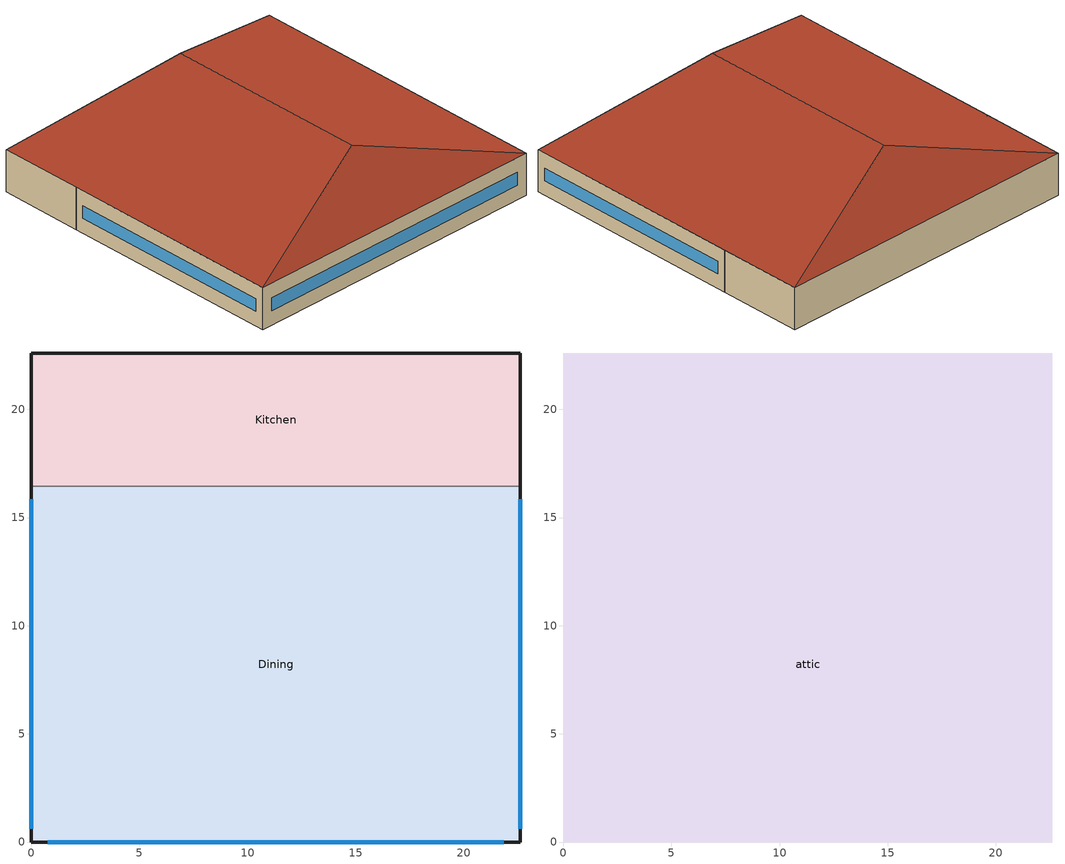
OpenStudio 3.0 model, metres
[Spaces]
Dining
 floor ground (ext-slab): 22.61,16.44 22.61,0 0,0 0,16.44 z0
 wall outside (Steel Frame Non-res Ext Wall): 0,16.44 0,0 22.61,0 22.61,16.44 z0:3.05
 wall to Kitchen (int-walls): 22.61,16.44 0,16.44 z0:3.05
 window (Window Non-res Fixed): 22.61,0.6 22.61,15.84 / 0.75,0 21.86,0 / 0,15.84 0,0.6 z1.07:1.98
Kitchen
 floor ground (ext-slab): 22.61,22.61 22.61,16.44 0,16.44 0,22.61 z0
 wall outside (Steel Frame Non-res Ext Wall): 22.61,16.44 22.61,22.61 0,22.61 0,16.44 z0:3.05
attic
 floor to Dining (Attic Non-res Floor): 22.61,16.44 22.61,0 0,0 0,16.44 z3.05
 floor to Kitchen (Attic Non-res Floor): 22.61,22.61 22.61,16.44 0,16.44 0,22.61 z3.05
 roof outside (Attic Non-res Roof): 11.3,3.77,6.82 22.61,0,3.05 22.61,22.61,3.05 11.3,18.84,6.82; 11.3,18.84,6.82 22.61,22.61,3.05 0,22.61,3.05; 11.3,3.77,6.82 0,0,3.05 22.61,0,3.05; 11.3,18.84,6.82 0,22.61,3.05 0,0,3.05 11.3,3.77,6.82
[Site]
USA IL-CHICAGO-OHARE: Latitude {deg}=41.77; Longitude {deg}=-87.75; Time Zone {hr}=-6; Elevation {m}=190; Terrain=City
[Building]
Ref Bldg Full Service Restaurant New2004_v1.3_5.0: North Axis {deg}=0
[SizingPeriod:DesignDay] Barometric Pressure {Pa}=99063; Rain Indicator=0; Snow Indicator=0; Day of Month=21; Daylight Saving Time Indicator=0; Humidity Indicating Type=Wetbulb; Solar Model Indicator=ASHRAEClearSky
Name | Maximum Dry-Bulb Temperature {C} | Daily Dry-Bulb Temperature Range {deltaC} | Humidity Indicating Conditions at Maximum Dry-Bulb | Wind Speed {m/s} | Wind Direction {deg} | Sky Clearness | Month | Day Type
CHICAGO Ann Htg 99.6% Condns DB | -20.6 | 0 | -20.6 | 4.9 | 270 | 0 | 1 | WinterDesignDay
CHICAGO Ann Clg .4% Condns WB=>MDB | 31.2 | 10.7 | 25.5 | 5.3 | 230 | 1 | 7 | SummerDesignDay
[ClimateZones]
Climate Zone Institution Name 1=ASHRAE; Climate Zone Document Name 1=ANSI/ASHRAE Standard 169; Climate Zone Document Year 1=2006; Climate Zone Institution Name 2=CEC; Climate Zone Document Name 2=California Climate Zone Descriptions; Climate Zone Document Year 2=1995
[Construction]
Steel Frame Non-res Ext Wall: Wood Siding, Steel Frame NonRes Wall Insulation, 1/2IN Gypsum
Attic Non-res Floor: 1/2IN Gypsum, AtticFloor NonRes Insulation, 1/2IN Gypsum
Attic Non-res Roof: Roof Membrane, Metal Decking
ext-slab: HW CONCRETE
int-walls: 1/2IN Gypsum, 1/2IN Gypsum
Window Non-res Fixed: NonRes Fixed Assembly Window
InteriorFurnishings: Std Wood 6inch
[Material] Thermal Absorptance=0.9
Name | Roughness | Thickness {m} | Conductivity {W/m-K} | Density {kg/m3} | Specific Heat {J/kg-K} | Solar Absorptance | Visible Absorptance
Wood Siding | MediumSmooth | 0.01 | 0.11 | 544.62 | 1210 | 0.78 | 0.78
Steel Frame NonRes Wall Insulation | MediumRough | 0.0870565 | 0.049 | 265 | 836.8 | 0.7 | 0.7
1/2IN Gypsum | Smooth | 0.0127 | 0.16 | 784.9 | 830 | 0.92 | 0.92
AtticFloor NonRes Insulation | MediumRough | 0.236805 | 0.049 | 265 | 836.8 | 0.7 | 0.7
Roof Membrane | VeryRough | 0.0095 | 0.16 | 1121.29 | 1460 | 0.7 | 0.7
Metal Decking | MediumSmooth | 0.0015 | 45.006 | 7680 | 418.4 | 0.7 | 0.3
HW CONCRETE | Rough | 0.1016 | 1.311 | 2240 | 836.8 | 0.7 | 0.7
Std Wood 6inch | MediumSmooth | 0.15 | 0.12 | 540 | 1210 | 0.7 | 0.7
[WindowMaterial:SimpleGlazingSystem]
NonRes Fixed Assembly Window: U-Factor {W/m2-K}=3.23646; Solar Heat Gain Coefficient=0.39
[ThermalZone] Multiplier=1; Use Ideal Air Loads=No
Name | Thermostat
Dining Thermal Zone | Dining DualSPSched
Kitchen Thermal Zone | Kitchen DualSPSched
attic Thermal Zone
[Sizing:Zone] Zone Cooling Design Supply Air Temperature Input Method=SupplyAirTemperature; Zone Cooling Design Supply Air Temperature {C}=14; Zone Cooling Design Supply Air Temperature Difference {deltaC}=11.11; Zone Heating Design Supply Air Temperature Input Method=SupplyAirTemperature; Zone Heating Design Supply Air Temperature {C}=40; Zone Heating Design Supply Air Temperature Difference {deltaC}=11.11; Zone Cooling Design Supply Air Humidity Ratio {kg-H2O/kg-air}=0.0085; Zone Heating Design Supply Air Humidity Ratio {kg-H2O/kg-air}=0.008; Cooling Design Air Flow Method=DesignDay; Heating Design Air Flow Method=DesignDay; Account for Dedicated Outdoor Air System=No; Dedicated Outdoor Air System Control Strategy=NeutralSupplyAir; Dedicated Outdoor Air Low Setpoint Temperature for Design {C}=autosize; Dedicated Outdoor Air High Setpoint Temperature for Design {C}=autosize
Dining Thermal Zone; Kitchen Thermal Zone; attic Thermal Zone
[Space]
Name | Thermal Zone | Part of Total Floor Area | Design Specification Outdoor Air Object
Dining | Dining Thermal Zone | Yes | SZ DSOA Dining
Kitchen | Kitchen Thermal Zone | Yes | SZ DSOA Kitchen
attic | attic Thermal Zone | No
[ThermostatSetpoint:DualSetpoint]
Name | Heating Setpoint Temperature Schedule | Cooling Setpoint Temperature Schedule
Dining DualSPSched | HTGSETP_SCH | CLGSETP_SCH
Kitchen DualSPSched | HTGSETP_KITCHEN_SCH | CLGSETP_KITCHEN_SCH
[People:Definition] Fraction Radiant=0.3; Enable ASHRAE 55 Comfort Warnings=No; Mean Radiant Temperature Calculation Type=ZoneAveraged; Thermal Comfort Model Type 1=FANGER
Name | Number of People Calculation Method | Space Floor Area per Person {m2/person} | Number of People {people}
Dining People Definition | Area/Person | 1.39
Kitchen People Definition | People |  | 7.5
[People] Number of People Schedule=BLDG_OCC_SCH; Activity Level Schedule=ACTIVITY_SCH; Work Efficiency Schedule=WORK_EFF_SCH; Clothing Insulation Schedule=CLOTHING_SCH; Air Velocity Schedule=AIR_VELO_SCH; Multiplier=1
Name | People Definition | Space or SpaceType
Dining People | Dining People Definition | Dining
Kitchen People | Kitchen People Definition | Kitchen
[Lights:Definition] Design Level Calculation Method=Watts/Area; Fraction Radiant=0.7; Fraction Visible=0.2; Return Air Fraction=0; Return Air Fraction Calculated from Plenum Temperature=No
Name | Watts per Space Floor Area {W/m2}
Dining_Lights Definition | 22.6
Kitchen_Lights Definition | 12.9
[Lights] Schedule=BLDG_LIGHT_SCH; Fraction Replaceable=1
Name | Lights Definition | Space or SpaceType
Dining_Lights | Dining_Lights Definition | Dining
Kitchen_Lights | Kitchen_Lights Definition | Kitchen
[ElectricEquipment:Definition] Design Level Calculation Method=EquipmentLevel
Name | Design Level {W} | Fraction Latent | Fraction Radiant | Fraction Lost
Dining_MiscElec_Equip Definition | 22402 | 0.25 | 0.3 | 0
Kitchen_MiscElec_Equip Definition | 52500 | 0.25 | 0.3 | 0.2
Kitchen_ExhFan_Equip Definition | 699 | 0 | 0 | 1
[ElectricEquipment]
Name | Electric Equipment Definition | Space or SpaceType | Schedule
Dining_MiscElec_Equip | Dining_MiscElec_Equip Definition | Dining | BLDG_EQUIP_SCH
Kitchen_MiscElec_Equip | Kitchen_MiscElec_Equip Definition | Kitchen | BLDG_EQUIP_SCH
Kitchen_ExhFan_Equip | Kitchen_ExhFan_Equip Definition | Kitchen | Kitchen_Exhaust_SCH
[GasEquipment:Definition]
Kitchen_MiscGas_Equip Definition: Design Level Calculation Method=EquipmentLevel; Design Level {W}=166994; Fraction Latent=0.1; Fraction Radiant=0.2; Fraction Lost=0.7
[GasEquipment]
Kitchen_MiscGas_Equip: Gas Equipment Definition=Kitchen_MiscGas_Equip Definition; Space or SpaceType=Kitchen; Schedule=GAS_EQUIP_SCH
[Exterior:Lights:Definition]
Exterior Facade Lighting Definition: Design Level {W}=4235
[Exterior:Lights]
Exterior Facade Lighting: Exterior Lights Definition=Exterior Facade Lighting Definition; Schedule=ALWAYS_ON; Control Option=AstronomicalClock
[SpaceInfiltration:DesignFlowRate] Constant Term Coefficient=1; Temperature Term Coefficient=0; Velocity Term Coefficient=0; Velocity Squared Term Coefficient=0
Name | Space or SpaceType | Schedule | Design Flow Rate Calculation Method | Flow per Exterior Surface Area {m3/s-m2} | Air Changes per Hour {1/hr}
Dining_Infiltration | Dining | INFIL_HALF_ON_SCH | Flow/ExteriorArea | 0.000302
Kitchen_Infiltration | Kitchen | INFIL_HALF_ON_SCH | Flow/ExteriorArea | 0.000302
attic_Infiltration | attic | ALWAYS_ON | AirChanges/Hour |  | 1
[InternalMass:Definition] Construction=InteriorFurnishings; Design Level Calculation Method=SurfaceArea
Name | Surface Area {m2}
Dining Internal Mass Definition | 743.4961
Kitchen Internal Mass Definition | 278.8105
[InternalMass] Multiplier=1
Name | Internal Mass Definition | Space or SpaceType
Dining Internal Mass | Dining Internal Mass Definition | Dining
Kitchen Internal Mass | Kitchen Internal Mass Definition | Kitchen
[DesignSpecification:OutdoorAir]
Name | Outdoor Air Flow per Person {m3/s-person}
SZ DSOA Dining | 0.01
SZ DSOA Kitchen | 0.008
[AirTerminal:SingleDuct:ConstantVolume:NoReheat] Availability Schedule=ALWAYS_ON; Maximum Air Flow Rate {m3/s}=autosize
Dining Direct Air; Kitchen Direct Air
[Schedule:Compact]
ALWAYS_ON: Through: 12/31, For: AllDays, Until: 24:00, 1
HTGSETP_SCH: Through: 12/31, For: SummerDesignDay, Until: 24:00, 15.6, For: WinterDesignDay, Until: 24:00, 21, For: AllOtherDays, Until: 01:00, 21, Until: 05:00, 15.6, Until: 24:00, 21
CLGSETP_SCH: Through: 12/31, For: WinterDesignDay, Until: 24:00, 30, For: AllOtherDays, Until: 01:00, 24, Until: 05:00, 30, Until: 24:00, 24
HTGSETP_KITCHEN_SCH: Through: 12/31, For: SummerDesignDay, Until: 24:00, 15.6, For: WinterDesignDay, Until: 24:00, 19, For: AllOtherDays, Until: 01:00, 19, Until: 05:00, 15.6, Until: 24:00, 19
CLGSETP_KITCHEN_SCH: Through: 12/31, For: WinterDesignDay, Until: 24:00, 30, For: AllOtherDays, Until: 01:00, 26, Until: 05:00, 30, Until: 24:00, 26
BLDG_OCC_SCH: Through: 12/31, For: Weekdays, Until: 01:00, 0.05, Until: 05:00, 0, Until: 06:00, 0.05, Until: 07:00, 0.1, Until: 10:00, 0.4, Until: 11:00, 0.2, Until: 12:00, 0.5, Until: 13:00, 0.8, Until: 14:00, 0.7, Until: 15:00, 0.4, Until: 16:00, 0.2, Until: 17:00, 0.25, Until: 18:00, 0.5, Until: 21:00, 0.8, Until: 22:00, 0.5, Until: 23:00, 0.35, Until: 24:00, 0.2, For: SummerDesignDay, Until: 24:00, 1, For: WinterDesignDay, Until: 24:00, 0, For: Saturday, Until: 01:00, 0.05, Until: 06:00, 0, Until: 07:00, 0.05, Until: 09:00, 0.5, Until: 10:00, 0.4, Until: 11:00, 0.2, Until: 12:00, 0.45, Until: 14:00, 0.5, Until: 15:00, 0.35, Until: 18:00, 0.3, Until: 19:00, 0.7, Until: 20:00, 0.9, Until: 21:00, 0.7, Until: 22:00, 0.65, Until: 23:00, 0.55, Until: 24:00, 0.35, For: Sunday Holidays AllOtherDays, Until: 01:00, 0.05, Until: 06:00, 0, Until: 07:00, 0.05, Until: 09:00, 0.5, Until: 11:00, 0.2, Until: 12:00, 0.3, Until: 14:00, 0.5, Until: 15:00, 0.3, Until: 16:00, 0.2, Until: 17:00, 0.25, Until: 18:00, 0.35, Until: 19:00, 0.55, Until: 20:00, 0.65, Until: 21:00, 0.7, Until: 22:00, 0.35, Until: 24:00, 0.2
ACTIVITY_SCH: Through: 12/31, For: AllDays, Until: 24:00, 120
WORK_EFF_SCH: Through: 12/31, For: AllDays, Until: 24:00, 0
CLOTHING_SCH: Through: 04/30, For: AllDays, Until: 24:00, 1, Through: 09/30, For: AllDays, Until: 24:00, 0.5, Through: 12/31, For: AllDays, Until: 24:00, 1
AIR_VELO_SCH: Through: 12/31, For: AllDays, Until: 24:00, 0.2
BLDG_LIGHT_SCH: Through: 12/31, For: SummerDesignDay, Until: 24:00, 1, For: WinterDesignDay, Until: 24:00, 0, For: Weekday Saturday Sunday Holidays AllOtherDays, Until: 01:00, 0.45, Until: 05:00, 0.15, Until: 06:00, 0.45, Until: 24:00, 0.9
BLDG_EQUIP_SCH: Through: 12/31, For: Weekday, Until: 06:00, 0.1, Until: 07:00, 0.25, Until: 09:00, 0.35, Until: 10:00, 0.25, Until: 13:00, 0.35, Until: 16:00, 0.25, Until: 19:00, 0.35, Until: 24:00, 0.25, For: Saturday, Until: 06:00, 0.1, Until: 07:00, 0.25, Until: 09:00, 0.35, Until: 10:00, 0.25, Until: 13:00, 0.35, Until: 16:00, 0.25, Until: 19:00, 0.35, Until: 24:00, 0.25, For: SummerDesignDay, Until: 24:00, 0.35, For: WinterDesignDay, Until: 24:00, 0, For: Sunday Holidays AllOtherDays, Until: 06:00, 0.1, Until: 07:00, 0.25, Until: 09:00, 0.35, Until: 10:00, 0.25, Until: 13:00, 0.35, Until: 16:00, 0.25, Until: 19:00, 0.35, Until: 24:00, 0.25
Kitchen_Exhaust_SCH: Through: 12/31, For: AllDays, Until: 01:00, 1, Until: 05:00, 0, Until: 24:00, 1
GAS_EQUIP_SCH: Through: 12/31, For: Weekdays Saturday, Until: 05:00, 0.02, Until: 06:00, 0.05, Until: 07:00, 0.1, Until: 08:00, 0.15, Until: 09:00, 0.2, Until: 10:00, 0.15, Until: 13:00, 0.25, Until: 14:00, 0.2, Until: 15:00, 0.15, Until: 16:00, 0.2, Until: 19:00, 0.3, Until: 21:00, 0.2, Until: 22:00, 0.15, Until: 23:00, 0.1, Until: 24:00, 0.05, For: SummerDesignDay, Until: 24:00, 0.25, For: WinterDesignDay, Until: 24:00, 0, For: Sunday Holidays AllOtherDays, Until: 05:00, 0.02, Until: 06:00, 0.05, Until: 07:00, 0.1, Until: 08:00, 0.15, Until: 09:00, 0.2, Until: 10:00, 0.15, Until: 13:00, 0.25, Until: 14:00, 0.2, Until: 15:00, 0.15, Until: 16:00, 0.2, Until: 19:00, 0.3, Until: 21:00, 0.2, Until: 22:00, 0.15, Until: 23:00, 0.1, Until: 24:00, 0.05
INFIL_HALF_ON_SCH: Through: 12/31, For: Weekdays SummerDesignDay, Until: 05:00, 1, Until: 24:00, 0.5, For: Saturday WinterDesignDay, Until: 05:00, 1, Until: 24:00, 0.5, For: Sunday Holidays AllOtherDays, Until: 05:00, 1, Until: 24:00, 0.5
